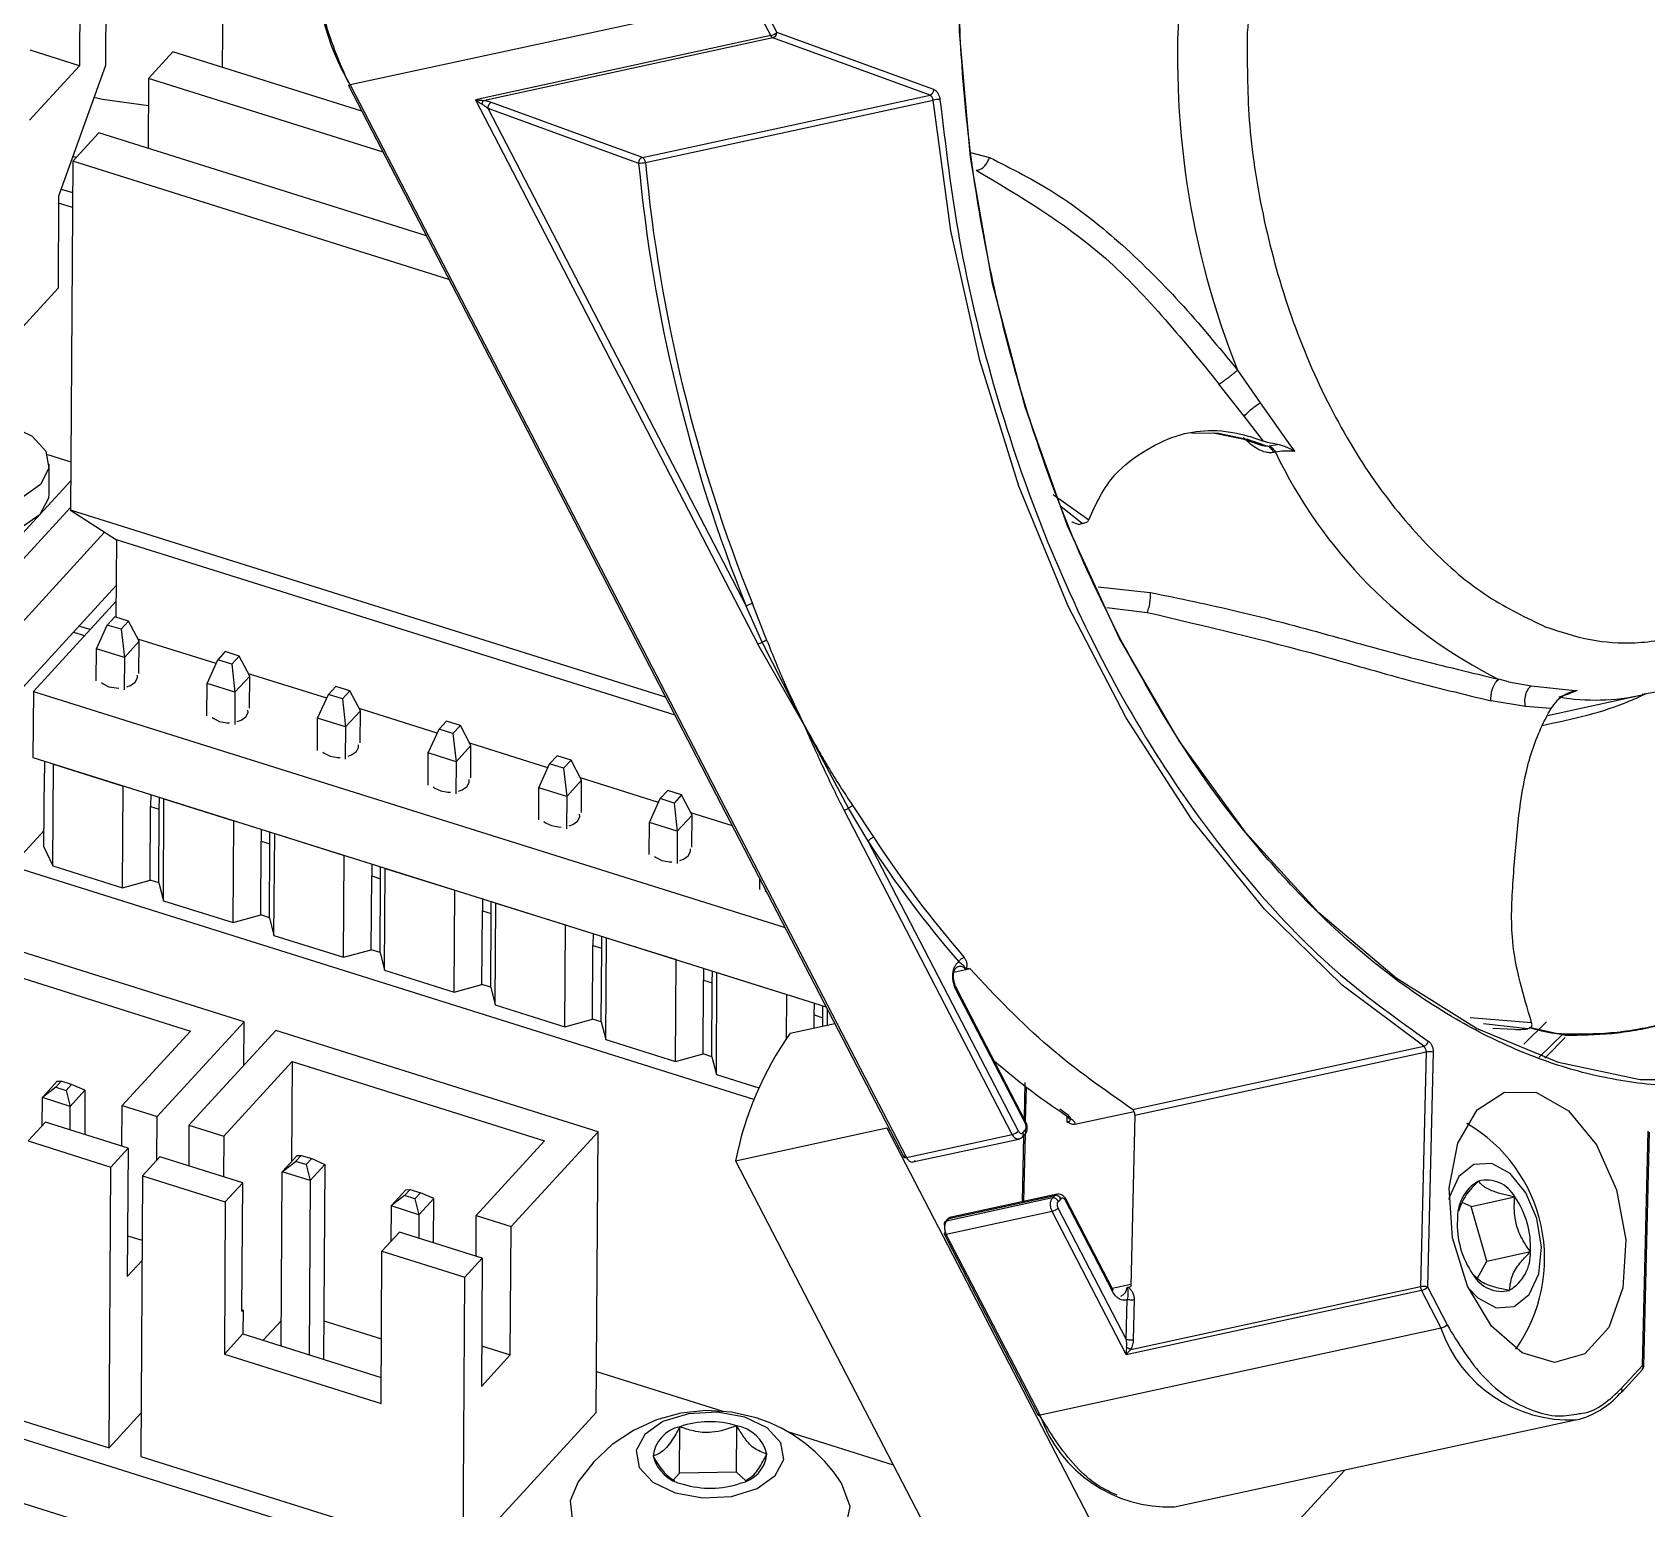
# Model space of a CAD drawing. Header units: millimetres. Extents: x -11 to 294, y 0 to 216.
# Drawn here: x 136.11 to 147.02, y 150.3 to 160.27 of the extents above; entities that cross this region are included whole.
import ezdxf

# ---------------------------------------------------------------- set-up
doc = ezdxf.new("R2010")
doc.units = ezdxf.units.MM

msp = doc.modelspace()

# ---------------------------------------------------------------- linework, layer by layer
at = {"color": 7, "linetype": 'Continuous', "lineweight": 25}
for p, q in [((136.615, 162.405), (136.601, 160.048)), ((136.439, 162.213), (136.426, 160.046)), ((137.394, 160.506), (137.391, 160.034)), ((140.965, 160.503), (138.255, 159.916)), ((141.097, 160.249), (140.965, 160.503)), ((141.006, 160.526), (141.138, 160.271)), ((142.2, 159.885), (141.138, 160.271)), ((141.097, 160.249), (139.103, 159.816)), ((141.112, 160.234), (139.154, 159.809)), ((142.174, 159.847), (141.112, 160.234)), ((136.426, 160.046), (136.092, 160.15)), ((136.893, 159.959), (137.057, 160.139)), ((138.334, 159.738), (137.057, 160.139)), ((136.089, 159.678), (136.426, 160.046)), ((136.601, 160.048), (136.284, 159.165)), ((136.893, 159.959), (136.89, 159.487)), ((138.477, 159.462), (136.893, 159.959)), ((138.241, 159.917), (142, 152.67)), ((138.255, 159.916), (142.014, 152.67)), ((140.231, 159.426), (142.174, 159.847)), ((139.103, 159.816), (141.011, 156.138)), ((139.185, 159.759), (140.931, 156.394)), ((139.185, 159.759), (140.204, 159.388)), ((140.231, 159.426), (139.211, 159.797)), ((140.251, 159.392), (142.194, 159.813)), ((136.38, 159.4), (136.556, 159.592)), ((138.77, 158.897), (136.556, 159.592)), ((136.38, 159.4), (136.365, 157.043)), ((136.403, 159.425), (136.38, 159.432)), ((138.923, 158.601), (136.38, 159.4)), ((108.921, 159.285), (141.193, 149.151)), ((136.301, 159.212), (136.379, 159.188)), ((136.284, 159.165), (136.281, 158.542)), ((136.378, 159.087), (136.284, 159.117)), ((108.919, 158.851), (141.19, 148.717)), ((135.415, 157.597), (136.281, 158.542)), ((144.252, 157.988), (144.405, 157.769)), ((144.296, 157.678), (144.128, 157.893)), ((144.405, 157.769), (144.61, 157.478)), ((144.428, 157.509), (144.296, 157.678)), ((143.941, 157.565), (144.123, 157.562)), ((144.099, 157.562), (144.287, 157.524)), ((144.123, 157.562), (144.323, 157.52)), ((144.287, 157.524), (144.419, 157.479)), ((144.323, 157.52), (144.455, 157.475)), ((144.455, 157.475), (144.465, 157.477)), ((144.465, 157.477), (144.522, 157.487)), ((144.508, 157.435), (144.498, 157.433)), ((144.61, 157.478), (144.638, 157.44)), ((136.209, 157.42), (136.367, 157.37)), ((136.22, 157.154), (136.221, 157.354)), ((136.367, 157.241), (136.161, 157.016)), ((135.861, 156.512), (136.366, 157.062)), ((136.161, 157.016), (135.862, 156.691)), ((140.387, 155.78), (136.365, 157.043)), ((136.365, 157.043), (136.675, 156.842)), ((135.723, 155.941), (136.596, 156.894)), ((143.178, 156.947), (143.201, 156.952)), ((136.675, 156.842), (136.672, 156.319)), ((140.451, 155.657), (136.675, 156.842)), ((135.72, 155.494), (136.673, 156.533)), ((136.673, 156.427), (136.114, 155.818)), ((141.04, 156.152), (140.931, 156.394)), ((141.072, 156.162), (140.974, 156.413)), ((136.497, 156.236), (136.422, 156.26)), ((136.541, 156.107), (136.614, 156.267)), ((136.664, 156.322), (136.614, 156.267)), ((136.708, 156.238), (136.614, 156.267)), ((136.758, 156.292), (136.664, 156.322)), ((136.758, 156.292), (136.708, 156.238)), ((136.708, 156.238), (136.729, 156.048)), ((136.829, 156.157), (136.758, 156.292)), ((136.385, 156.219), (136.46, 156.195)), ((136.829, 156.157), (136.729, 156.048)), ((137.349, 156.006), (136.821, 156.172)), ((136.828, 155.939), (136.829, 156.157)), ((141.327, 155.583), (141.011, 156.138)), ((141.327, 155.583), (141.04, 156.152)), ((136.539, 155.889), (136.541, 156.107)), ((136.729, 156.048), (136.541, 156.107)), ((136.729, 156.048), (136.728, 155.83)), ((137.288, 155.872), (137.361, 156.032)), ((137.411, 156.087), (137.361, 156.032)), ((137.455, 156.003), (137.361, 156.032)), ((137.505, 156.057), (137.411, 156.087)), ((137.505, 156.057), (137.455, 156.003)), ((137.577, 155.922), (137.505, 156.057)), ((137.455, 156.003), (137.476, 155.813)), ((137.577, 155.922), (137.476, 155.813)), ((138.097, 155.772), (137.568, 155.938)), ((137.575, 155.705), (137.577, 155.922)), ((136.114, 155.818), (136.111, 155.371)), ((136.114, 155.818), (141.195, 154.223)), ((137.287, 155.654), (137.288, 155.872)), ((137.476, 155.813), (137.288, 155.872)), ((137.476, 155.813), (137.475, 155.595)), ((138.035, 155.637), (138.108, 155.798)), ((138.159, 155.852), (138.108, 155.798)), ((138.203, 155.768), (138.108, 155.798)), ((138.253, 155.823), (138.159, 155.852)), ((138.253, 155.823), (138.203, 155.768)), ((138.324, 155.687), (138.253, 155.823)), ((146.084, 155.884), (146.018, 155.9)), ((146.084, 155.884), (146.236, 155.856)), ((146.236, 155.856), (146.511, 155.827)), ((146.511, 155.827), (146.547, 155.825)), ((138.203, 155.768), (138.224, 155.578)), ((138.844, 155.537), (138.316, 155.703)), ((146.197, 155.717), (145.965, 155.755)), ((146.37, 155.702), (146.197, 155.717)), ((146.346, 155.656), (146.975, 155.792)), ((138.034, 155.42), (138.035, 155.637)), ((138.224, 155.578), (138.035, 155.637)), ((138.324, 155.687), (138.224, 155.578)), ((138.323, 155.47), (138.324, 155.687)), ((138.906, 155.618), (138.856, 155.563)), ((139, 155.588), (138.906, 155.618)), ((139, 155.588), (138.95, 155.533)), ((139.071, 155.453), (139, 155.588)), ((141.623, 155.03), (141.327, 155.583)), ((138.224, 155.578), (138.222, 155.361)), ((138.783, 155.403), (138.856, 155.563)), ((138.95, 155.533), (138.856, 155.563)), ((138.95, 155.533), (138.971, 155.343)), ((136.111, 155.371), (141.473, 153.687)), ((138.782, 155.185), (138.783, 155.403)), ((138.971, 155.343), (138.783, 155.403)), ((139.071, 155.453), (138.971, 155.343)), ((139.592, 155.302), (139.063, 155.468)), ((139.07, 155.235), (139.071, 155.453)), ((139.653, 155.383), (139.603, 155.328)), ((139.748, 155.353), (139.653, 155.383)), ((136.185, 154.768), (136.189, 155.266)), ((136.189, 155.346), (136.189, 155.266)), ((136.245, 154.639), (136.25, 155.327)), ((136.25, 155.327), (136.72, 155.179)), ((138.971, 155.343), (138.97, 155.126)), ((139.53, 155.168), (139.603, 155.328)), ((139.697, 155.299), (139.603, 155.328)), ((139.748, 155.353), (139.697, 155.299)), ((139.697, 155.299), (139.719, 155.109)), ((139.819, 155.218), (139.748, 155.353)), ((136.716, 154.491), (136.72, 155.179)), ((139.529, 154.95), (139.53, 155.168)), ((139.719, 155.109), (139.53, 155.168)), ((139.819, 155.218), (139.719, 155.109)), ((140.339, 155.068), (139.811, 155.234)), ((139.818, 155), (139.819, 155.218)), ((140.401, 155.148), (140.351, 155.094)), ((140.495, 155.119), (140.401, 155.148)), ((136.903, 154.542), (136.906, 155.041)), ((136.907, 155.121), (136.906, 155.041)), ((136.906, 155.041), (136.965, 155.023)), ((136.965, 155.023), (136.966, 155.102)), ((136.993, 154.404), (136.997, 155.093)), ((136.997, 155.093), (137.468, 154.945)), ((139.719, 155.109), (139.717, 154.891)), ((140.278, 154.933), (140.351, 155.094)), ((140.445, 155.064), (140.351, 155.094)), ((140.495, 155.119), (140.445, 155.064)), ((140.445, 155.064), (140.466, 154.874)), ((140.566, 154.983), (140.495, 155.119)), ((141.651, 155.046), (141.794, 154.832)), ((136.962, 154.524), (136.965, 155.023)), ((137.464, 154.257), (137.468, 154.945)), ((140.276, 154.716), (140.278, 154.933)), ((140.466, 154.874), (140.278, 154.933)), ((140.566, 154.983), (140.466, 154.874)), ((140.838, 154.911), (140.558, 154.999)), ((140.565, 154.766), (140.566, 154.983)), ((142.729, 152.825), (141.593, 155.016)), ((141.755, 154.806), (141.623, 155.03)), ((135.966, 154.637), (136.186, 154.876)), ((137.654, 154.886), (137.654, 154.806)), ((137.713, 154.788), (137.713, 154.868)), ((137.74, 154.17), (137.745, 154.858)), ((137.745, 154.858), (138.215, 154.71)), ((140.466, 154.874), (140.465, 154.656)), ((137.538, 153.587), (133.889, 154.733)), ((136.185, 154.768), (136.245, 154.639)), ((137.651, 154.308), (137.654, 154.806)), ((137.654, 154.806), (137.713, 154.788)), ((137.71, 154.289), (137.713, 154.788)), ((138.211, 154.022), (138.215, 154.71)), ((142.771, 152.848), (141.755, 154.806)), ((140.984, 153.061), (135.966, 154.637)), ((136.245, 154.639), (136.716, 154.491)), ((138.402, 154.651), (138.401, 154.572)), ((138.46, 154.553), (138.461, 154.633)), ((138.488, 153.935), (138.492, 154.623)), ((138.492, 154.623), (138.963, 154.475)), ((133.999, 154.522), (137.177, 153.524)), ((136.716, 154.491), (136.903, 154.542)), ((136.962, 154.524), (136.903, 154.542)), ((136.962, 154.524), (136.993, 154.404)), ((138.398, 154.073), (138.401, 154.572)), ((138.401, 154.572), (138.46, 154.553)), ((138.457, 154.055), (138.46, 154.553)), ((141.024, 154.481), (141.024, 154.552)), ((136.993, 154.404), (137.464, 154.257)), ((138.959, 153.787), (138.963, 154.475)), ((139.149, 154.417), (139.149, 154.337)), ((139.208, 154.318), (139.208, 154.398)), ((139.235, 153.7), (139.239, 154.388)), ((139.239, 154.388), (139.71, 154.241)), ((137.464, 154.257), (137.651, 154.308)), ((137.71, 154.289), (137.651, 154.308)), ((137.71, 154.289), (137.74, 154.17)), ((139.146, 153.838), (139.149, 154.337)), ((139.149, 154.337), (139.208, 154.318)), ((139.205, 153.82), (139.208, 154.318)), ((137.74, 154.17), (138.211, 154.022)), ((139.706, 153.552), (139.71, 154.241)), ((139.897, 154.182), (139.896, 154.102)), ((139.955, 154.084), (139.956, 154.164)), ((138.211, 154.022), (138.398, 154.073)), ((138.457, 154.055), (138.398, 154.073)), ((138.457, 154.055), (138.488, 153.935)), ((139.893, 153.604), (139.896, 154.102)), ((139.896, 154.102), (139.955, 154.084)), ((139.952, 153.585), (139.955, 154.084)), ((139.983, 153.466), (139.987, 154.154)), ((139.987, 154.154), (140.458, 154.006)), ((140.453, 153.318), (140.458, 154.006)), ((140.644, 153.947), (140.644, 153.867)), ((142.351, 153.952), (142.353, 153.954)), ((142.44, 153.947), (142.417, 153.942)), ((138.488, 153.935), (138.959, 153.787)), ((138.959, 153.787), (139.146, 153.838)), ((139.205, 153.82), (139.146, 153.838)), ((140.641, 153.369), (140.644, 153.867)), ((140.644, 153.867), (140.702, 153.849)), ((140.699, 153.35), (140.702, 153.849)), ((140.702, 153.849), (140.703, 153.929)), ((140.73, 153.231), (140.734, 153.919)), ((140.734, 153.919), (141.205, 153.771)), ((139.205, 153.82), (139.235, 153.7)), ((141.203, 153.474), (141.205, 153.771)), ((142.818, 152.899), (142.351, 153.8)), ((142.822, 152.909), (142.355, 153.809)), ((139.235, 153.7), (139.706, 153.552)), ((141.39, 153.544), (141.391, 153.633)), ((141.391, 153.633), (141.392, 153.713)), ((141.391, 153.633), (141.45, 153.614)), ((141.45, 153.614), (141.45, 153.694)), ((141.481, 153.564), (141.482, 153.67)), ((137.177, 153.524), (136.715, 153.02)), ((136.95, 152.947), (137.538, 153.587)), ((137.752, 153.527), (137.165, 152.887)), ((137.536, 153.291), (137.538, 153.587)), ((139.93, 152.843), (137.752, 153.527)), ((139.706, 153.552), (139.893, 153.604)), ((139.952, 153.585), (139.893, 153.604)), ((139.952, 153.585), (139.983, 153.466)), ((141.229, 153.509), (141.531, 153.575)), ((141.45, 153.557), (141.45, 153.614)), ((146.124, 153.534), (145.977, 153.542)), ((146.187, 153.436), (146.339, 153.585)), ((146.19, 153.534), (146.213, 153.539)), ((146.223, 153.551), (146.465, 153.496)), ((146.288, 153.345), (146.454, 153.508)), ((139.983, 153.466), (140.453, 153.318)), ((143.541, 152.994), (145.51, 153.421)), ((137.401, 152.813), (137.863, 153.317)), ((137.863, 153.317), (137.858, 152.641)), ((137.863, 153.317), (139.569, 152.781)), ((140.453, 153.318), (140.641, 153.369)), ((140.699, 153.35), (140.641, 153.369)), ((140.699, 153.35), (140.73, 153.231)), ((143.558, 152.956), (145.527, 153.383)), ((145.527, 153.383), (145.489, 151.797)), ((145.574, 153.381), (145.536, 151.795)), ((136.175, 153.075), (136.275, 153.184)), ((136.303, 153.185), (136.265, 153.144)), ((136.275, 153.184), (136.303, 153.185)), ((136.373, 153.163), (136.303, 153.185)), ((140.73, 153.231), (141.017, 153.141)), ((136.173, 152.884), (136.175, 153.075)), ((136.265, 153.144), (136.175, 153.075)), ((136.363, 153.015), (136.175, 153.075)), ((136.265, 153.144), (136.336, 153.122)), ((136.336, 153.122), (136.373, 153.163)), ((136.336, 153.122), (136.363, 153.015)), ((136.463, 153.125), (136.363, 153.015)), ((136.463, 153.125), (136.373, 153.163)), ((136.463, 153.125), (136.461, 152.825)), ((142.815, 153.176), (142.809, 152.934)), ((136.362, 152.856), (136.363, 153.015)), ((136.713, 152.746), (136.715, 153.02)), ((136.715, 153.02), (136.95, 152.947)), ((143.109, 152.953), (143.052, 152.997)), ((143.152, 152.894), (143.553, 152.981)), ((136.196, 152.909), (136.078, 152.781)), ((136.755, 152.733), (136.196, 152.909)), ((136.949, 152.651), (136.95, 152.947)), ((137.165, 152.887), (137.164, 152.612)), ((137.165, 152.887), (137.401, 152.813)), ((140.859, 152.647), (141.882, 152.869)), ((141.882, 152.869), (143.765, 149.238)), ((142.801, 152.837), (142.817, 152.854)), ((143.558, 152.956), (143.53, 151.797)), ((136.078, 152.781), (136.637, 152.605)), ((137.401, 152.813), (137.399, 152.538)), ((139.569, 152.781), (139.107, 152.277)), ((139.343, 152.203), (139.93, 152.843)), ((139.918, 150.947), (139.93, 152.843)), ((142.014, 152.67), (142.729, 152.825)), ((142.058, 152.639), (142.775, 152.794)), ((142.775, 152.794), (142.769, 152.794)), ((142.806, 152.816), (142.796, 152.371)), ((142.8, 152.809), (142.816, 152.826)), ((146.989, 151.265), (147.027, 152.847)), ((146.997, 151.258), (147.035, 152.84)), ((136.637, 152.605), (136.755, 152.733)), ((136.755, 152.733), (136.749, 151.866)), ((136.969, 152.673), (136.852, 152.545)), ((137.529, 152.498), (136.969, 152.673)), ((137.796, 152.573), (137.896, 152.683)), ((137.796, 152.573), (137.886, 152.643)), ((137.886, 152.643), (137.924, 152.684)), ((137.957, 152.621), (137.886, 152.643)), ((137.896, 152.683), (137.924, 152.684)), ((137.924, 152.684), (137.995, 152.662)), ((137.995, 152.662), (137.957, 152.621)), ((137.995, 152.662), (138.084, 152.623)), ((140.859, 152.647), (142.391, 149.694)), ((136.626, 150.708), (136.637, 152.605)), ((136.852, 152.545), (136.84, 150.649)), ((136.852, 152.545), (137.411, 152.37)), ((137.789, 151.396), (137.796, 152.573)), ((137.984, 152.514), (137.796, 152.573)), ((137.957, 152.621), (137.984, 152.514)), ((138.084, 152.623), (137.984, 152.514)), ((138.084, 152.623), (138.076, 151.305)), ((137.411, 152.37), (137.529, 152.498)), ((137.523, 151.631), (137.529, 152.498)), ((137.984, 152.514), (137.977, 151.336)), ((138.532, 152.342), (138.632, 152.451)), ((138.622, 152.412), (138.66, 152.453)), ((138.632, 152.451), (138.66, 152.453)), ((138.66, 152.453), (138.73, 152.431)), ((138.73, 152.431), (138.693, 152.39)), ((138.82, 152.392), (138.73, 152.431)), ((143.032, 152.422), (142.316, 152.267)), ((143.032, 152.422), (143.04, 152.423)), ((137.411, 152.37), (137.405, 151.34)), ((138.532, 152.342), (138.53, 152.102)), ((138.622, 152.412), (138.532, 152.342)), ((138.72, 152.283), (138.532, 152.342)), ((138.693, 152.39), (138.622, 152.412)), ((138.693, 152.39), (138.72, 152.283)), ((138.82, 152.392), (138.72, 152.283)), ((138.818, 152.093), (138.82, 152.392)), ((143.001, 152.396), (142.285, 152.24)), ((142.301, 152.258), (143.017, 152.413)), ((143.001, 152.396), (143.017, 152.413)), ((143.5, 151.441), (143.04, 152.328)), ((143.057, 152.391), (143.041, 152.373)), ((143.088, 152.38), (143.405, 151.768)), ((143.091, 152.39), (143.092, 152.389)), ((143.409, 151.778), (143.092, 152.389)), ((145.831, 152.339), (145.77, 152.365)), ((145.831, 152.339), (146.126, 152.403)), ((145.936, 151.97), (145.831, 152.339)), ((138.72, 152.283), (138.719, 152.124)), ((139.106, 152.003), (139.107, 152.277)), ((139.107, 152.277), (139.343, 152.203)), ((139.337, 151.336), (139.343, 152.203)), ((142.292, 152.253), (142.275, 152.234)), ((142.999, 152.305), (142.283, 152.15)), ((142.301, 152.258), (142.285, 152.24)), ((143.5, 151.339), (142.999, 152.305)), ((136.751, 152.14), (136.849, 152.11)), ((138.588, 152.165), (138.47, 152.037)), ((139.147, 151.99), (138.588, 152.165)), ((142.269, 152.153), (142.295, 152.103)), ((142.917, 150.929), (142.283, 152.15)), ((142.295, 152.103), (142.903, 150.93)), ((138.464, 151.007), (138.47, 152.037)), ((138.47, 152.037), (139.03, 151.861)), ((139.03, 151.861), (139.147, 151.99)), ((139.147, 151.99), (139.142, 151.123)), ((145.936, 151.97), (146.231, 152.034)), ((136.849, 151.974), (136.749, 151.866)), ((145.874, 151.855), (145.936, 151.97)), ((132.977, 151.854), (136.626, 150.708)), ((139.018, 149.965), (139.03, 151.861)), ((143.5, 151.339), (145.494, 151.772)), ((143.512, 151.793), (143.53, 151.797)), ((143.531, 151.372), (145.489, 151.797)), ((145.627, 151.516), (145.494, 151.772)), ((145.536, 151.795), (145.668, 151.539)), ((143.5, 151.441), (143.507, 151.71)), ((143.554, 151.707), (143.547, 151.439)), ((137.523, 151.642), (137.531, 151.639)), ((137.523, 151.631), (137.531, 151.639)), ((137.531, 151.639), (137.53, 151.477)), ((137.666, 151.434), (137.79, 151.569)), ((138.078, 151.566), (138.467, 151.444)), ((137.405, 151.34), (137.53, 151.477)), ((137.53, 151.477), (138.465, 151.183)), ((145.627, 151.516), (142.917, 150.929)), ((137.405, 151.34), (138.464, 151.007)), ((139.337, 151.336), (139.142, 151.123)), ((139.143, 151.397), (139.337, 151.336)), ((139.92, 151.223), (140.773, 150.955)), ((146.846, 151.082), (146.988, 151.236)), ((146.847, 151.11), (146.989, 151.265)), ((136.626, 150.708), (136.842, 150.945)), ((139.018, 149.965), (139.918, 150.947)), ((143.826, 150.309), (146.536, 150.896)), ((140.481, 150.537), (140.483, 150.85)), ((140.866, 150.544), (140.868, 150.856)), ((141.21, 150.818), (141.924, 150.594)), ((136.84, 150.649), (139.018, 149.965)), ((140.481, 150.537), (140.437, 150.49)), ((140.866, 150.544), (140.481, 150.537)), ((140.929, 150.484), (140.866, 150.544)), ((144.976, 150.558), (143.765, 149.238))]:
    msp.add_line(p, q, dxfattribs=at)
at = {"color": 8, "linetype": 'Continuous', "lineweight": 25}
for p, q in [((142.447, 159.46), (142.576, 159.425)), ((143.005, 157.149), (143.246, 156.978)), ((143.201, 156.952), (143.061, 157.065)), ((143.311, 156.526), (143.662, 156.487)), ((143.369, 156.385), (143.641, 156.352)), ((142.444, 153.944), (142.335, 153.92)), ((145.823, 153.615), (146.239, 153.582)), ((146.213, 153.539), (145.915, 153.572)), ((142.82, 152.912), (142.826, 153.145)), ((143.1, 152.909), (143.101, 152.948)), ((142.807, 152.373), (142.818, 152.83)), ((143.405, 151.786), (143.531, 151.813))]:
    msp.add_line(p, q, dxfattribs=at)
at = {"color": 7, "linetype": 'Continuous', "lineweight": 25, "flags": 128}
for points in [[(143.452, 156.181), (143.103, 156.937), (142.816, 157.741), (142.596, 158.575), (142.447, 159.425), (142.373, 160.276), (142.374, 161.11), (142.45, 161.914), (142.601, 162.67), (142.823, 163.367), (143.112, 163.99), (143.463, 164.527), (143.869, 164.97), (144.323, 165.31), (144.816, 165.54), (145.085, 165.615)], [(136.892, 159.775), (136.581, 159.817), (136.523, 159.83)], [(145.51, 153.421), (144.958, 153.834), (144.433, 154.348), (143.943, 154.954), (143.499, 155.64), (143.107, 156.395), (142.775, 157.205), (142.51, 158.055), (142.315, 158.93), (142.194, 159.813)], [(135.762, 157.651), (135.952, 157.617), (136.106, 157.543), (136.199, 157.441), (136.219, 157.326), (136.162, 157.216), (136.036, 157.127), (135.862, 157.073), (135.665, 157.062), (135.475, 157.096), (135.321, 157.17), (135.228, 157.272), (135.208, 157.387), (135.265, 157.497), (135.39, 157.586), (135.565, 157.64), (135.762, 157.651)], [(135.204, 157.16), (135.226, 157.073), (135.32, 156.971), (135.474, 156.897), (135.663, 156.863), (135.861, 156.873), (136.035, 156.927), (136.161, 157.016)], [(136.161, 157.016), (136.218, 157.127), (136.22, 157.154)], [(147.769, 153.236), (147.517, 153.195), (146.973, 153.195), (146.42, 153.311), (145.867, 153.541), (145.324, 153.88), (144.802, 154.323), (144.31, 154.861), (143.857, 155.484), (143.452, 156.181)], [(136.745, 155.849), (136.77, 155.858), (136.803, 155.881), (136.817, 155.91), (136.817, 155.927)], [(136.575, 155.878), (136.585, 155.869), (136.625, 155.85)], [(136.625, 155.85), (136.674, 155.842), (136.692, 155.841)], [(137.492, 155.614), (137.518, 155.624), (137.55, 155.646), (137.565, 155.675), (137.564, 155.692)], [(137.322, 155.643), (137.333, 155.635), (137.372, 155.616)], [(137.372, 155.616), (137.421, 155.607), (137.439, 155.606)], [(138.07, 155.408), (138.08, 155.4), (138.12, 155.381)], [(138.12, 155.381), (138.169, 155.372), (138.187, 155.372)], [(138.242, 155.38), (138.265, 155.389), (138.297, 155.412), (138.312, 155.44), (138.312, 155.458)], [(138.817, 155.174), (138.828, 155.165), (138.867, 155.146)], [(138.867, 155.146), (138.916, 155.137), (138.934, 155.137)], [(138.987, 155.145), (139.012, 155.154), (139.045, 155.177), (139.06, 155.206), (139.059, 155.223)], [(139.565, 154.939), (139.575, 154.931), (139.615, 154.912)], [(139.735, 154.91), (139.76, 154.919), (139.792, 154.942), (139.807, 154.971), (139.806, 154.988)], [(139.615, 154.912), (139.664, 154.903), (139.682, 154.902)], [(140.482, 154.675), (140.507, 154.685), (140.54, 154.708), (140.554, 154.736), (140.554, 154.754)], [(140.312, 154.704), (140.322, 154.696), (140.362, 154.677)], [(140.362, 154.677), (140.411, 154.668), (140.429, 154.668)], [(141.06, 154.47), (141.07, 154.461), (141.072, 154.46)], [(146.466, 153.48), (146.339, 153.351), (146.328, 153.341)], [(145.74, 152.766), (145.871, 152.991), (146.057, 153.111), (146.273, 153.108), (146.489, 152.984), (146.678, 152.754), (146.812, 152.45), (146.875, 152.113), (146.856, 151.788), (146.76, 151.52), (146.599, 151.344), (146.395, 151.285), (146.175, 151.35), (145.969, 151.53), (145.805, 151.801), (145.704, 152.127), (145.682, 152.464), (145.74, 152.766)], [(142.798, 152.807), (142.799, 152.807), (142.8, 152.809)], [(142.818, 152.829), (142.817, 152.828), (142.816, 152.826)], [(145.809, 151.792), (145.876, 151.721), (146, 151.654), (146.121, 151.662), (146.222, 151.743), (146.287, 151.884), (146.305, 152.064), (146.275, 152.257), (146.201, 152.431), (146.094, 152.562), (145.97, 152.628), (145.848, 152.621), (145.748, 152.54), (145.683, 152.399), (145.68, 152.386)], [(141.576, 150.468), (141.523, 150.544), (141.463, 150.615), (141.398, 150.681), (141.327, 150.74), (141.251, 150.794), (141.17, 150.84), (141.086, 150.879), (140.999, 150.911), (140.832, 150.949), (140.661, 150.959), (140.49, 150.942), (140.325, 150.897), (140.169, 150.826), (140.026, 150.731), (139.901, 150.614), (139.796, 150.478)], [(140.369, 150.885), (140.246, 150.798), (140.189, 150.689), (140.209, 150.576), (140.301, 150.476), (140.452, 150.403), (140.639, 150.37), (140.833, 150.38), (141.005, 150.433), (141.128, 150.521), (141.185, 150.629), (141.165, 150.742), (141.073, 150.843), (140.922, 150.915), (140.735, 150.949), (140.541, 150.938), (140.369, 150.885)], [(142.903, 150.93), (142.903, 150.93), (142.905, 150.928), (142.908, 150.928), (142.912, 150.928), (142.917, 150.929)], [(139.796, 150.478), (139.741, 150.349), (139.764, 150.146), (139.911, 149.961), (140.163, 149.819), (140.485, 149.739), (140.834, 149.732), (141.163, 149.799), (141.427, 149.931), (141.591, 150.11), (141.633, 150.312), (141.576, 150.468)]]:
    msp.add_lwpolyline(points, dxfattribs=at)
at = {"color": 8, "linetype": 'Continuous', "lineweight": 25, "flags": 128}
for points in [[(138.241, 159.917), (138.241, 159.917), (138.243, 159.915), (138.246, 159.915), (138.25, 159.915), (138.255, 159.916)], [(142.351, 153.8), (142.353, 153.803), (142.355, 153.806), (142.355, 153.808), (142.355, 153.809)], [(142.818, 152.899), (142.82, 152.903), (142.822, 152.905), (142.822, 152.908), (142.822, 152.909)], [(143.092, 152.389), (143.092, 152.388), (143.092, 152.386), (143.09, 152.383), (143.088, 152.38)], [(143.409, 151.778), (143.409, 151.777), (143.409, 151.774), (143.407, 151.771), (143.405, 151.768)], [(146.989, 151.265), (146.993, 151.263), (146.995, 151.261), (146.997, 151.259), (146.997, 151.258)]]:
    msp.add_lwpolyline(points, dxfattribs=at)
at = {"color": 7, "linetype": 'Continuous', "lineweight": 25}
for centre, radius, start, end in [((139.728, 160.784), 1.71, 146.7243, 210.5121), ((149.57, 160.103), 5.724, 175.5144, 201.6851), ((141.076, 160.335), 0.0889, 283.4092, 314.0971), ((141.099, 160.271), 0.039, 288.8895, 0.9205), ((141.124, 160.261), 0.0298, 204.3467, 245.7552), ((142.161, 159.884), 0.0389, 288.8639, 0.9461), ((142.154, 159.812), 0.0397, 1.1447, 60.959), ((142.231, 159.636), 0.181, 86.9899, 101.8348), ((140.243, 159.389), 0.0389, 108.8642, 180.9457), ((140.211, 159.391), 0.0396, 1.1172, 60.9866), ((140.214, 159.57), 0.182, 267.0129, 281.8117), ((150.85, 160.386), 10.692, 185.3546, 201.921), ((150.843, 160.385), 10.639, 185.3545, 201.9212), ((147.502, 158.87), 3.32, 205.6164, 243.4615), ((148, 158.875), 7.407, 213.0862, 220.9393), ((147.992, 158.869), 7.444, 213.0864, 220.9395), ((143.062, 152.213), 2.245, 144.7309, 168.8505), ((145.497, 153.463), 0.0439, 287.6476, 351.7809), ((145.482, 153.386), 0.045, 356.5739, 51.308), ((145.828, 157.054), 4.929, 229.1948, 236.8053), ((145.546, 153.287), 0.0973, 73.3028, 101.2449), ((143.513, 152.959), 0.045, 356.5848, 51.3087), ((145.27, 151.986), 1.057, 324.7206, 59.7515), ((142.709, 152.912), 0.089, 283.43, 314.0764), ((146.022, 152.264), 0.284, 120.137, 183.1771), ((145.934, 152.298), 0.219, 28.5555, 104.2405), ((143.021, 152.373), 0.04, 25.5346, 95.8279), ((145.646, 152.067), 0.586, 356.776, 35.009), ((142.305, 152.24), 0.0182, 100.7929, 147.6956), ((146.323, 152.216), 0.586, 176.7753, 215.0106), ((145.947, 152.018), 0.284, 300.1325, 3.1798), ((146.036, 151.984), 0.219, 208.55, 284.246), ((145.508, 151.701), 0.0972, 73.2772, 101.2463), ((145.541, 151.796), 0.0523, 178.8373, 207.0532), ((145.474, 151.858), 0.089, 283.4298, 314.0766), ((145.606, 151.603), 0.0889, 283.4095, 314.0969), ((146.412, 151.444), 0.562, 283.3168, 319.0477), ((146.832, 151.094), 0.0185, 281.0384, 317.0518), ((143.791, 151.234), 0.926, 199.2639, 272.1442), ((140.527, 150.628), 0.226, 101.2652, 173.6976), ((140.685, 150.258), 0.626, 73.0236, 108.8199), ((140.825, 150.607), 0.253, 13.3798, 80.3514), ((140.549, 150.712), 0.253, 193.3791, 260.3491), ((140.847, 150.69), 0.226, 281.265, 353.7007), ((140.689, 151.061), 0.626, 253.0236, 288.8199)]:
    msp.add_arc(centre, radius, start, end, dxfattribs=at)
at = {"color": 8, "linetype": 'Continuous', "lineweight": 25}
for centre, radius, start, end in [((146.669, 157.221), 1.461, 260.3506, 282.5374), ((142.377, 153.913), 0.0474, 38.3657, 120.7522), ((142.795, 152.841), 0.0258, 332.5521, 31.8413), ((142.776, 152.843), 0.0495, 200.6005, 261.7424), ((142.78, 152.823), 0.0244, 322.8743, 33.0684), ((143.038, 152.395), 0.028, 102.7124, 139.0736), ((142.322, 152.239), 0.028, 102.7122, 139.0738), ((143.443, 151.791), 0.0613, 289.1573, 357.5817), ((146.499, 151.82), 0.924, 199.2056, 272.6055), ((146.968, 151.251), 0.0244, 322.8745, 33.0546), ((146.827, 151.096), 0.0244, 322.8576, 33.0714)]:
    msp.add_arc(centre, radius, start, end, dxfattribs=at)
at = {"color": 7, "linetype": 'Continuous', "lineweight": 25}
for points, knots in [([(143.462, 156.169), (143.382, 156.331), (143.214, 156.668), (142.994, 157.214), (142.787, 157.827), (142.607, 158.509), (142.466, 159.256), (142.385, 159.99), (142.36, 160.686), (142.383, 161.339), (142.454, 161.988), (142.581, 162.634), (142.764, 163.249), (143.078, 164), (143.506, 164.659), (144.046, 165.167), (144.477, 165.438), (144.835, 165.598), (145.05, 165.633), (145.106, 165.643)], [0, 0, 0, 0, 0.050232, 0.104759, 0.163433, 0.230082, 0.300815, 0.374832, 0.435197, 0.494287, 0.55653, 0.61647, 0.677143, 0.734641, 0.842766, 0.892339, 0.939599, 0.984069, 1, 1, 1, 1]), ([(146.572, 162.609), (146.443, 162.65), (146.185, 162.732), (145.767, 162.715), (145.362, 162.565), (145.001, 162.276), (144.707, 161.87), (144.494, 161.378), (144.358, 160.836), (144.331, 160.46), (144.318, 160.271)], [0, 0, 0, 0, 0.10486, 0.209966, 0.318999, 0.436738, 0.566019, 0.705965, 0.852485, 1, 1, 1, 1]), ([(146.572, 162.609), (146.778, 162.5), (147.123, 162.318), (147.525, 161.902), (147.794, 161.539), (147.998, 161.187), (148.204, 160.765), (148.416, 160.172), (148.573, 159.399), (148.611, 158.606), (148.523, 157.859), (148.318, 157.217), (148.023, 156.719), (147.673, 156.381), (147.304, 156.194), (146.955, 156.133), (146.63, 156.154), (146.435, 156.22), (146.335, 156.253)], [0, 0, 0, 0, 0.08099, 0.13518, 0.200474, 0.238397, 0.277358, 0.364348, 0.457802, 0.552049, 0.640867, 0.719449, 0.785817, 0.840908, 0.887428, 0.928266, 0.963243, 1, 1, 1, 1]), ([(138.245, 159.927), (138.181, 160.075), (138.083, 160.303), (138.028, 160.635), (138.016, 160.892), (138.035, 161.132), (138.077, 161.278), (138.096, 161.344)], [0, 0, 0, 0, 0.329018, 0.508665, 0.688309, 0.859723, 1, 1, 1, 1]), ([(144.318, 160.271), (144.317, 160.073), (144.317, 159.661), (144.414, 159.03), (144.587, 158.391), (144.841, 157.781), (145.161, 157.237), (145.529, 156.793), (145.917, 156.454), (146.203, 156.317), (146.335, 156.253)], [0, 0, 0, 0, 0.124987, 0.260664, 0.402205, 0.543379, 0.677746, 0.800102, 0.907587, 1, 1, 1, 1]), ([(142.2, 159.885), (142.205, 159.882), (142.216, 159.876), (142.228, 159.859), (142.237, 159.84), (142.24, 159.825), (142.241, 159.817)], [0, 0, 0, 0, 0.207597, 0.450512, 0.718225, 1, 1, 1, 1]), ([(139.154, 159.809), (139.145, 159.81), (139.128, 159.81), (139.111, 159.814), (139.103, 159.816)], [0, 0, 0, 0, 0.480331, 1, 1, 1, 1]), ([(139.146, 159.785), (139.14, 159.789), (139.124, 159.797), (139.111, 159.809), (139.103, 159.816)], [0, 0, 0, 0, 0.38716, 1, 1, 1, 1]), ([(139.154, 159.809), (139.153, 159.808), (139.151, 159.805), (139.149, 159.8), (139.147, 159.793), (139.146, 159.788), (139.146, 159.785)], [0, 0, 0, 0, 0.162055, 0.390704, 0.6757, 1, 1, 1, 1]), ([(139.146, 159.785), (139.152, 159.782), (139.165, 159.775), (139.178, 159.765), (139.185, 159.759)], [0, 0, 0, 0, 0.4141675, 1, 1, 1, 1]), ([(139.211, 159.797), (139.202, 159.8), (139.184, 159.806), (139.164, 159.808), (139.154, 159.809)], [0, 0, 0, 0, 0.474005, 1, 1, 1, 1]), ([(139.211, 159.797), (139.208, 159.796), (139.201, 159.793), (139.192, 159.784), (139.187, 159.772), (139.186, 159.764), (139.185, 159.759)], [0, 0, 0, 0, 0.22244, 0.471631, 0.736835, 1, 1, 1, 1]), ([(142.241, 159.817), (142.279, 159.499), (142.357, 158.852), (142.589, 157.889), (142.907, 156.939), (143.316, 156.036), (143.798, 155.213), (144.34, 154.499), (144.912, 153.903), (145.338, 153.6), (145.54, 153.456)], [0, 0, 0, 0, 0.129718, 0.26455, 0.401275, 0.536314, 0.666172, 0.787906, 0.899484, 1, 1, 1, 1]), ([(142.486, 159.34), (142.496, 159.341), (142.518, 159.345), (142.544, 159.367), (142.564, 159.395), (142.572, 159.415), (142.576, 159.425)], [0, 0, 0, 0, 0.228559, 0.504688, 0.748626, 1, 1, 1, 1]), ([(142.576, 159.425), (142.726, 159.35), (143.037, 159.194), (143.463, 158.855), (143.874, 158.45), (144.124, 158.144), (144.252, 157.988)], [0, 0, 0, 0, 0.225162, 0.468153, 0.728695, 1, 1, 1, 1]), ([(142.486, 159.34), (142.781, 159.165), (143.241, 158.891), (143.752, 158.356), (144, 158.05), (144.128, 157.893)], [0, 0, 0, 0, 0.463387, 0.724765, 1, 1, 1, 1]), ([(144.128, 157.893), (144.131, 157.896), (144.139, 157.901), (144.152, 157.91), (144.167, 157.922), (144.184, 157.935), (144.202, 157.948), (144.219, 157.962), (144.236, 157.975), (144.247, 157.984), (144.252, 157.988)], [0, 0, 0, 0, 0.077621, 0.182, 0.306779, 0.445706, 0.592152, 0.73856, 0.877114, 1, 1, 1, 1]), ([(144.296, 157.678), (144.303, 157.685), (144.319, 157.702), (144.347, 157.726), (144.376, 157.749), (144.396, 157.762), (144.405, 157.769)], [0, 0, 0, 0, 0.208155, 0.503689, 0.759562, 1, 1, 1, 1]), ([(143.246, 156.978), (143.296, 157.086), (143.386, 157.279), (143.629, 157.453), (143.852, 157.562), (144.092, 157.592), (144.282, 157.561), (144.393, 157.521), (144.428, 157.509)], [0, 0, 0, 0, 0.242726, 0.43197, 0.605434, 0.755034, 0.924252, 1, 1, 1, 1]), ([(144.498, 157.433), (144.49, 157.432), (144.472, 157.429), (144.434, 157.435), (144.388, 157.454), (144.337, 157.488), (144.308, 157.518), (144.293, 157.534)], [0, 0, 0, 0, 0.106823, 0.224343, 0.476045, 0.726639, 1, 1, 1, 1]), ([(144.455, 157.475), (144.451, 157.475), (144.441, 157.474), (144.418, 157.479), (144.392, 157.488), (144.376, 157.5), (144.369, 157.505)], [0, 0, 0, 0, 0.148311, 0.327257, 0.754048, 1, 1, 1, 1]), ([(144.522, 157.487), (144.499, 157.491), (144.468, 157.496), (144.437, 157.506), (144.428, 157.509)], [0, 0, 0, 0, 0.705601, 1, 1, 1, 1]), ([(144.498, 157.433), (144.495, 157.438), (144.49, 157.447), (144.479, 157.46), (144.468, 157.469), (144.459, 157.473), (144.455, 157.475)], [0, 0, 0, 0, 0.279839, 0.54111, 0.781206, 1, 1, 1, 1]), ([(144.465, 157.477), (144.469, 157.475), (144.477, 157.471), (144.489, 157.462), (144.499, 157.449), (144.505, 157.44), (144.508, 157.435)], [0, 0, 0, 0, 0.218792, 0.458888, 0.72016, 1, 1, 1, 1]), ([(144.638, 157.44), (144.614, 157.441), (144.571, 157.445), (144.527, 157.438), (144.508, 157.435)], [0, 0, 0, 0, 0.541746, 1, 1, 1, 1]), ([(144.638, 157.44), (144.618, 157.451), (144.581, 157.472), (144.54, 157.482), (144.522, 157.487)], [0, 0, 0, 0, 0.54429, 1, 1, 1, 1]), ([(143.178, 156.947), (143.163, 156.951), (143.147, 156.954), (143.134, 156.963), (143.132, 156.964)], [0, 0, 0, 0, 0.914369, 1, 1, 1, 1]), ([(143.231, 156.96), (143.226, 156.958), (143.216, 156.956), (143.206, 156.953), (143.201, 156.952)], [0, 0, 0, 0, 0.520229, 1, 1, 1, 1]), ([(143.246, 156.978), (143.245, 156.976), (143.243, 156.971), (143.238, 156.965), (143.234, 156.961), (143.231, 156.96)], [0, 0, 0, 0, 0.281586, 0.642354, 1, 1, 1, 1]), ([(146.986, 155.8), (147.004, 155.803), (147.161, 155.822), (147.433, 155.954), (147.772, 156.195), (148.02, 156.461), (148.132, 156.654), (148.174, 156.726)], [0, 0, 0, 0, 0.03502, 0.306801, 0.567582, 0.840352, 1, 1, 1, 1]), ([(143.641, 156.352), (143.646, 156.364), (143.655, 156.389), (143.662, 156.426), (143.664, 156.459), (143.663, 156.478), (143.662, 156.487)], [0, 0, 0, 0, 0.280441, 0.584645, 0.80992, 1, 1, 1, 1]), ([(143.662, 156.487), (143.86, 156.446), (144.262, 156.364), (144.858, 156.203), (145.443, 156.038), (145.831, 155.945), (146.018, 155.9)], [0, 0, 0, 0, 0.24987, 0.507308, 0.761833, 1, 1, 1, 1]), ([(140.931, 156.394), (140.934, 156.396), (140.94, 156.4), (140.951, 156.405), (140.962, 156.41), (140.97, 156.412), (140.974, 156.413)], [0, 0, 0, 0, 0.216275, 0.480648, 0.755178, 1, 1, 1, 1]), ([(143.641, 156.352), (144.034, 156.26), (144.625, 156.121), (145.392, 155.893), (145.778, 155.8), (145.965, 155.755)], [0, 0, 0, 0, 0.504285, 0.759176, 1, 1, 1, 1]), ([(141.04, 156.152), (141.038, 156.15), (141.033, 156.147), (141.026, 156.143), (141.018, 156.14), (141.013, 156.139), (141.011, 156.138)], [0, 0, 0, 0, 0.259117, 0.522656, 0.774599, 1, 1, 1, 1]), ([(141.072, 156.162), (141.069, 156.162), (141.064, 156.161), (141.056, 156.158), (141.048, 156.155), (141.043, 156.153), (141.04, 156.152)], [0, 0, 0, 0, 0.227862, 0.481069, 0.743748, 1, 1, 1, 1]), ([(141.072, 156.162), (141.111, 156.064), (141.154, 155.955), (141.211, 155.829), (141.255, 155.734), (141.295, 155.649), (141.327, 155.583)], [0, 0, 0, 0, 0.502286, 0.553289, 0.653506, 1, 1, 1, 1]), ([(147.8, 153.219), (147.701, 153.197), (147.453, 153.142), (147.039, 153.152), (146.586, 153.231), (146.144, 153.384), (145.686, 153.615), (145.219, 153.935), (144.764, 154.34), (144.3, 154.852), (143.854, 155.459), (143.59, 155.938), (143.462, 156.169)], [0, 0, 0, 0, 0.054053, 0.134969, 0.218542, 0.298964, 0.383442, 0.491324, 0.599949, 0.70801, 0.859596, 1, 1, 1, 1]), ([(145.965, 155.755), (145.965, 155.762), (145.964, 155.776), (145.966, 155.798), (145.97, 155.82), (145.977, 155.842), (145.985, 155.861), (145.995, 155.878), (146.006, 155.892), (146.014, 155.897), (146.018, 155.9)], [0, 0, 0, 0, 0.128637, 0.267571, 0.410778, 0.552011, 0.685568, 0.807, 0.9126, 1, 1, 1, 1]), ([(146.197, 155.717), (146.195, 155.732), (146.192, 155.762), (146.2, 155.802), (146.215, 155.835), (146.229, 155.849), (146.236, 155.856)], [0, 0, 0, 0, 0.294611, 0.598139, 0.816132, 1, 1, 1, 1]), ([(146.547, 155.825), (146.525, 155.815), (146.485, 155.797), (146.443, 155.786), (146.424, 155.78)], [0, 0, 0, 0, 0.541918, 1, 1, 1, 1]), ([(146.547, 155.825), (146.526, 155.82), (146.487, 155.81), (146.453, 155.788), (146.437, 155.777)], [0, 0, 0, 0, 0.535592, 1, 1, 1, 1]), ([(146.239, 153.582), (146.184, 153.763), (146.089, 154.078), (146.112, 154.539), (146.144, 154.92), (146.192, 155.274), (146.278, 155.53), (146.349, 155.665), (146.37, 155.702)], [0, 0, 0, 0, 0.25974, 0.44915, 0.631158, 0.78968, 0.941002, 1, 1, 1, 1]), ([(146.437, 155.777), (146.419, 155.762), (146.394, 155.739), (146.375, 155.711), (146.37, 155.702)], [0, 0, 0, 0, 0.694736, 1, 1, 1, 1]), ([(141.593, 155.016), (141.546, 155.11), (141.454, 155.297), (141.369, 155.488), (141.327, 155.583)], [0, 0, 0, 0, 0.501928, 1, 1, 1, 1]), ([(141.327, 155.583), (141.363, 155.519), (141.409, 155.436), (141.462, 155.346), (141.531, 155.229), (141.594, 155.133), (141.651, 155.046)], [0, 0, 0, 0, 0.351019, 0.451465, 0.502421, 1, 1, 1, 1]), ([(141.651, 155.046), (141.649, 155.045), (141.644, 155.043), (141.637, 155.039), (141.629, 155.035), (141.625, 155.031), (141.623, 155.03)], [0, 0, 0, 0, 0.222604, 0.473195, 0.737681, 1, 1, 1, 1]), ([(141.593, 155.016), (141.595, 155.017), (141.6, 155.018), (141.608, 155.021), (141.615, 155.025), (141.62, 155.028), (141.623, 155.03)], [0, 0, 0, 0, 0.225302, 0.477225, 0.740746, 1, 1, 1, 1]), ([(141.794, 154.832), (141.79, 154.831), (141.782, 154.829), (141.772, 154.822), (141.762, 154.815), (141.757, 154.809), (141.755, 154.806)], [0, 0, 0, 0, 0.237976, 0.506006, 0.770924, 1, 1, 1, 1]), ([(142.351, 153.8), (142.347, 153.808), (142.339, 153.825), (142.332, 153.852), (142.327, 153.881), (142.328, 153.911), (142.332, 153.938), (142.341, 153.961), (142.353, 153.98), (142.364, 153.988), (142.369, 153.992)], [0, 0, 0, 0, 0.131145, 0.264432, 0.410958, 0.555804, 0.688417, 0.811693, 0.90883, 1, 1, 1, 1]), ([(142.355, 153.81), (142.351, 153.817), (142.344, 153.831), (142.337, 153.854), (142.333, 153.876), (142.332, 153.897), (142.334, 153.916), (142.338, 153.932), (142.343, 153.944), (142.349, 153.95), (142.351, 153.952)], [0, 0, 0, 0, 0.159756, 0.316537, 0.466308, 0.605481, 0.731433, 0.842327, 0.938016, 1, 1, 1, 1]), ([(142.369, 153.992), (142.37, 153.995), (142.374, 154.002), (142.382, 154.01), (142.392, 154.017), (142.399, 154.02), (142.402, 154.021)], [0, 0, 0, 0, 0.235684, 0.49775, 0.761025, 1, 1, 1, 1]), ([(142.369, 153.992), (142.377, 153.986), (142.39, 153.977), (142.402, 153.966), (142.405, 153.96), (142.405, 153.96), (142.405, 153.96), (142.406, 153.959), (142.408, 153.956), (142.411, 153.951), (142.414, 153.946), (142.414, 153.943), (142.414, 153.943), (142.414, 153.943), (142.414, 153.943), (142.414, 153.943)], [0, 0, 0, 0, 0.444013, 0.704218, 0.704717, 0.705446, 0.707834, 0.716665, 0.750365, 0.859696, 0.983932, 0.993286, 0.996695, 0.998307, 1, 1, 1, 1]), ([(142.402, 154.022), (142.407, 154.015), (142.417, 154.003), (142.423, 153.981), (142.422, 153.963), (142.421, 153.95), (142.418, 153.944), (142.417, 153.942)], [0, 0, 0, 0, 0.278421, 0.545753, 0.777021, 0.921533, 1, 1, 1, 1]), ([(142.417, 153.942), (142.417, 153.942), (142.416, 153.942), (142.415, 153.942), (142.414, 153.943), (142.414, 153.943)], [0, 0, 0, 0, 0.5093211, 0.7548801, 1, 1, 1, 1]), ([(143.541, 152.994), (143.349, 153.129), (142.951, 153.408), (142.616, 153.761), (142.444, 153.944)], [0, 0, 0, 0, 0.483678, 1, 1, 1, 1]), ([(146.19, 153.534), (146.174, 153.533), (146.152, 153.532), (146.13, 153.533), (146.124, 153.534)], [0, 0, 0, 0, 0.72562, 1, 1, 1, 1]), ([(146.239, 153.554), (146.235, 153.55), (146.228, 153.543), (146.218, 153.54), (146.213, 153.539)], [0, 0, 0, 0, 0.519881, 1, 1, 1, 1]), ([(146.453, 153.503), (146.433, 153.504), (146.355, 153.509), (146.279, 153.53), (146.222, 153.546)], [0, 0, 0, 0, 0.24589, 1, 1, 1, 1]), ([(146.239, 153.554), (146.24, 153.556), (146.242, 153.562), (146.242, 153.571), (146.24, 153.578), (146.239, 153.581), (146.239, 153.582)], [0, 0, 0, 0, 0.309437, 0.628724, 0.953995, 1, 1, 1, 1]), ([(147.103, 153.566), (147.078, 153.559), (147.025, 153.547), (146.916, 153.527), (146.725, 153.501), (146.56, 153.502), (146.453, 153.503)], [0, 0, 0, 0, 0.120004, 0.248648, 0.508378, 1, 1, 1, 1]), ([(146.465, 153.496), (146.57, 153.497), (146.73, 153.498), (146.915, 153.525), (147.021, 153.544), (147.072, 153.557), (147.096, 153.563)], [0, 0, 0, 0, 0.494184, 0.753622, 0.881418, 1, 1, 1, 1]), ([(145.54, 153.456), (145.545, 153.452), (145.556, 153.444), (145.566, 153.425), (145.573, 153.404), (145.574, 153.388), (145.574, 153.381)], [0, 0, 0, 0, 0.218201, 0.467197, 0.731929, 1, 1, 1, 1]), ([(142.817, 152.854), (142.819, 152.857), (142.823, 152.863), (142.824, 152.873), (142.823, 152.881), (142.822, 152.889), (142.82, 152.895), (142.818, 152.899)], [0, 0, 0, 0, 0.210585, 0.45799, 0.591756, 0.725317, 1, 1, 1, 1]), ([(142.818, 152.829), (142.821, 152.834), (142.827, 152.842), (142.83, 152.856), (142.831, 152.867), (142.831, 152.879), (142.828, 152.893), (142.824, 152.903), (142.822, 152.909)], [0, 0, 0, 0, 0.221812, 0.350999, 0.487312, 0.624905, 0.757732, 1, 1, 1, 1]), ([(143.1, 152.909), (143.106, 152.911), (143.114, 152.913), (143.122, 152.92), (143.125, 152.928), (143.123, 152.938), (143.117, 152.946), (143.112, 152.951), (143.109, 152.953)], [0, 0, 0, 0, 0.278012, 0.390787, 0.493548, 0.678214, 0.816472, 1, 1, 1, 1]), ([(143.152, 152.894), (143.148, 152.893), (143.138, 152.892), (143.12, 152.897), (143.108, 152.905), (143.1, 152.909)], [0, 0, 0, 0, 0.2503053, 0.5162222, 1, 1, 1, 1]), ([(143.109, 152.953), (143.109, 152.95), (143.108, 152.943), (143.112, 152.933), (143.12, 152.928), (143.127, 152.929), (143.13, 152.929)], [0, 0, 0, 0, 0.286586, 0.530674, 0.755277, 1, 1, 1, 1]), ([(143.13, 152.929), (143.137, 152.924), (143.146, 152.917), (143.153, 152.903), (143.153, 152.897), (143.152, 152.894)], [0, 0, 0, 0, 0.586445, 0.808821, 1, 1, 1, 1]), ([(142.768, 152.794), (142.771, 152.794), (142.778, 152.795), (142.787, 152.799), (142.795, 152.804), (142.8, 152.809), (142.802, 152.811)], [0, 0, 0, 0, 0.253665, 0.506102, 0.755938, 1, 1, 1, 1]), ([(142.771, 152.848), (142.773, 152.844), (142.776, 152.838), (142.784, 152.833), (142.79, 152.832), (142.795, 152.832), (142.799, 152.835), (142.801, 152.837)], [0, 0, 0, 0, 0.306026, 0.560581, 0.673023, 0.776897, 1, 1, 1, 1]), ([(142.004, 152.681), (142.002, 152.68), (141.999, 152.677), (141.999, 152.67), (142.006, 152.669), (142.011, 152.669), (142.014, 152.67)], [0, 0, 0, 0, 0.286703, 0.457321, 0.662674, 1, 1, 1, 1]), ([(142.014, 152.67), (142.018, 152.663), (142.025, 152.651), (142.042, 152.639), (142.061, 152.637), (142.069, 152.644), (142.074, 152.648)], [0, 0, 0, 0, 0.305974, 0.5628, 0.780116, 1, 1, 1, 1]), ([(143.091, 152.39), (143.089, 152.394), (143.083, 152.403), (143.07, 152.414), (143.055, 152.421), (143.044, 152.422), (143.039, 152.423)], [0, 0, 0, 0, 0.234408, 0.492397, 0.75263, 1, 1, 1, 1]), ([(145.88, 152.51), (145.842, 152.472), (145.784, 152.412), (145.755, 152.335), (145.745, 152.307)], [0, 0, 0, 0, 0.64528, 1, 1, 1, 1]), ([(146.126, 152.403), (146.077, 152.413), (146.002, 152.429), (145.916, 152.468), (145.89, 152.499), (145.88, 152.51)], [0, 0, 0, 0, 0.55281, 0.837992, 1, 1, 1, 1]), ([(142.999, 152.305), (142.996, 152.313), (142.989, 152.329), (142.987, 152.354), (142.989, 152.378), (142.998, 152.39), (143.001, 152.396)], [0, 0, 0, 0, 0.270262, 0.541819, 0.790225, 1, 1, 1, 1]), ([(143.04, 152.328), (143.038, 152.326), (143.032, 152.32), (143.022, 152.314), (143.011, 152.309), (143.003, 152.306), (142.999, 152.305)], [0, 0, 0, 0, 0.222055, 0.486536, 0.75821, 1, 1, 1, 1]), ([(143.041, 152.373), (143.039, 152.377), (143.034, 152.384), (143.024, 152.392), (143.013, 152.396), (143.005, 152.396), (143.001, 152.396)], [0, 0, 0, 0, 0.261413, 0.526699, 0.777037, 1, 1, 1, 1]), ([(143.04, 152.328), (143.039, 152.332), (143.036, 152.338), (143.035, 152.346), (143.034, 152.355), (143.035, 152.364), (143.039, 152.37), (143.041, 152.373)], [0, 0, 0, 0, 0.2746757, 0.4082344, 0.5420002, 0.7894071, 1, 1, 1, 1]), ([(143.088, 152.38), (143.085, 152.383), (143.082, 152.389), (143.074, 152.394), (143.069, 152.396), (143.063, 152.395), (143.06, 152.392), (143.057, 152.391)], [0, 0, 0, 0, 0.306084, 0.56067, 0.673119, 0.777002, 1, 1, 1, 1]), ([(146.231, 152.034), (146.217, 152.053), (146.178, 152.108), (146.131, 152.211), (146.119, 152.319), (146.124, 152.383), (146.126, 152.403)], [0, 0, 0, 0, 0.18155, 0.512722, 0.849651, 1, 1, 1, 1]), ([(142.274, 152.207), (142.273, 152.21), (142.27, 152.217), (142.271, 152.228), (142.276, 152.237), (142.282, 152.239), (142.285, 152.24)], [0, 0, 0, 0, 0.285234, 0.536526, 0.765193, 1, 1, 1, 1]), ([(142.285, 152.24), (142.282, 152.235), (142.274, 152.223), (142.271, 152.199), (142.273, 152.174), (142.28, 152.158), (142.283, 152.15)], [0, 0, 0, 0, 0.2097961, 0.4582259, 0.7298099, 1, 1, 1, 1]), ([(142.314, 152.266), (142.314, 152.266), (142.31, 152.265), (142.304, 152.262), (142.297, 152.258), (142.293, 152.254), (142.292, 152.253)], [0, 0, 0, 0, 0.023885, 0.406766, 0.785508, 1, 1, 1, 1]), ([(142.273, 152.162), (142.272, 152.16), (142.269, 152.157), (142.269, 152.15), (142.276, 152.149), (142.28, 152.15), (142.283, 152.15)], [0, 0, 0, 0, 0.286775, 0.457048, 0.662592, 1, 1, 1, 1]), ([(146.09, 151.772), (146.094, 151.809), (146.104, 151.88), (146.165, 151.964), (146.21, 152.011), (146.231, 152.034)], [0, 0, 0, 0, 0.35582, 0.69507, 1, 1, 1, 1]), ([(145.844, 151.88), (145.865, 151.859), (145.911, 151.817), (146.001, 151.791), (146.061, 151.778), (146.09, 151.772)], [0, 0, 0, 0, 0.322781, 0.672521, 1, 1, 1, 1]), ([(143.507, 151.71), (143.498, 151.707), (143.48, 151.702), (143.45, 151.713), (143.424, 151.736), (143.412, 151.757), (143.405, 151.768)], [0, 0, 0, 0, 0.207934, 0.433331, 0.694515, 1, 1, 1, 1]), ([(143.504, 151.788), (143.505, 151.789), (143.506, 151.79), (143.508, 151.792), (143.511, 151.793), (143.512, 151.793)], [0, 0, 0, 0, 0.249206, 0.493689, 1, 1, 1, 1]), ([(143.504, 151.788), (143.504, 151.788), (143.505, 151.788), (143.505, 151.788), (143.507, 151.786), (143.509, 151.78), (143.511, 151.766), (143.512, 151.742), (143.509, 151.722), (143.507, 151.71)], [0, 0, 0, 0, 0.006191, 0.013141, 0.032441, 0.100319, 0.257582, 0.534744, 1, 1, 1, 1]), ([(143.512, 151.793), (143.518, 151.789), (143.53, 151.779), (143.543, 151.758), (143.552, 151.734), (143.553, 151.716), (143.554, 151.707)], [0, 0, 0, 0, 0.226338, 0.467031, 0.731335, 1, 1, 1, 1]), ([(143.554, 151.707), (143.55, 151.707), (143.542, 151.706), (143.529, 151.706), (143.517, 151.707), (143.51, 151.709), (143.507, 151.71)], [0, 0, 0, 0, 0.242725, 0.515285, 0.779791, 1, 1, 1, 1]), ([(143.502, 151.388), (143.503, 151.395), (143.504, 151.413), (143.502, 151.431), (143.5, 151.441)], [0, 0, 0, 0, 0.389846, 1, 1, 1, 1]), ([(143.5, 151.441), (143.503, 151.441), (143.511, 151.438), (143.523, 151.437), (143.535, 151.437), (143.543, 151.439), (143.547, 151.439)], [0, 0, 0, 0, 0.22017, 0.48469, 0.757265, 1, 1, 1, 1]), ([(143.547, 151.439), (143.546, 151.427), (143.545, 151.404), (143.535, 151.383), (143.531, 151.372)], [0, 0, 0, 0, 0.513916, 1, 1, 1, 1]), ([(143.502, 151.388), (143.501, 151.381), (143.5, 151.365), (143.5, 151.349), (143.5, 151.339)], [0, 0, 0, 0, 0.4119723, 1, 1, 1, 1]), ([(143.531, 151.372), (143.525, 151.367), (143.515, 151.356), (143.505, 151.345), (143.5, 151.339)], [0, 0, 0, 0, 0.501526, 1, 1, 1, 1]), ([(143.502, 151.388), (143.505, 151.387), (143.51, 151.384), (143.517, 151.38), (143.524, 151.376), (143.529, 151.373), (143.531, 151.372)], [0, 0, 0, 0, 0.263178, 0.529329, 0.78045, 1, 1, 1, 1]), ([(146.988, 151.237), (146.988, 151.237), (146.992, 151.241), (146.995, 151.248), (146.997, 151.255), (146.997, 151.258), (146.997, 151.258)], [0, 0, 0, 0, 0.130733, 0.604328, 0.949938, 1, 1, 1, 1]), ([(146.56, 150.939), (146.567, 150.94), (146.679, 150.95), (146.766, 151.033), (146.847, 151.11)], [0, 0, 0, 0, 0.0668132, 1, 1, 1, 1]), ([(143.438, 150.387), (143.397, 150.406), (143.293, 150.455), (143.096, 150.631), (142.983, 150.815), (142.907, 150.94)], [0, 0, 0, 0, 0.173725, 0.440169, 1, 1, 1, 1]), ([(140.483, 150.85), (140.474, 150.834), (140.448, 150.785), (140.404, 150.717), (140.348, 150.667), (140.313, 150.656), (140.302, 150.653)], [0, 0, 0, 0, 0.205866, 0.602347, 0.880067, 1, 1, 1, 1]), ([(140.868, 150.856), (140.812, 150.837), (140.717, 150.804), (140.583, 150.815), (140.513, 150.84), (140.483, 150.85)], [0, 0, 0, 0, 0.440698, 0.755692, 1, 1, 1, 1]), ([(141.072, 150.665), (141.04, 150.677), (140.977, 150.7), (140.916, 150.778), (140.883, 150.831), (140.868, 150.856)], [0, 0, 0, 0, 0.344335, 0.686011, 1, 1, 1, 1]), ([(140.302, 150.653), (140.328, 150.608), (140.366, 150.542), (140.427, 150.499), (140.447, 150.486)], [0, 0, 0, 0, 0.686046, 1, 1, 1, 1]), ([(140.93, 150.486), (140.948, 150.498), (140.997, 150.532), (141.037, 150.6), (141.063, 150.649), (141.072, 150.665)], [0, 0, 0, 0, 0.2846293, 0.7555172, 1, 1, 1, 1])]:
    msp.add_open_spline(points, degree=3, knots=knots, dxfattribs=at)
at = {"color": 8, "linetype": 'Continuous', "lineweight": 25}
for points, knots in [([(144.123, 157.562), (144.115, 157.561), (144.103, 157.559), (144.093, 157.563), (144.091, 157.564)], [0, 0, 0, 0, 0.779039, 1, 1, 1, 1]), ([(144.323, 157.52), (144.315, 157.519), (144.303, 157.518), (144.291, 157.523), (144.288, 157.525)], [0, 0, 0, 0, 0.669954, 1, 1, 1, 1]), ([(146.311, 155.589), (146.515, 155.632), (146.757, 155.683), (146.979, 155.788), (147.014, 155.804)], [0, 0, 0, 0, 0.841719, 1, 1, 1, 1]), ([(146.465, 153.496), (146.464, 153.496), (146.461, 153.495), (146.458, 153.496), (146.456, 153.498), (146.456, 153.498)], [0, 0, 0, 0, 0.385275, 0.766573, 1, 1, 1, 1]), ([(145.668, 151.539), (145.744, 151.413), (145.856, 151.228), (146.07, 151.045), (146.24, 150.955), (146.409, 150.913), (146.513, 150.931), (146.56, 150.939)], [0, 0, 0, 0, 0.3789541, 0.5593124, 0.725881, 0.877929, 1, 1, 1, 1])]:
    msp.add_open_spline(points, degree=3, knots=knots, dxfattribs=at)

doc.saveas('drawing.dxf')
